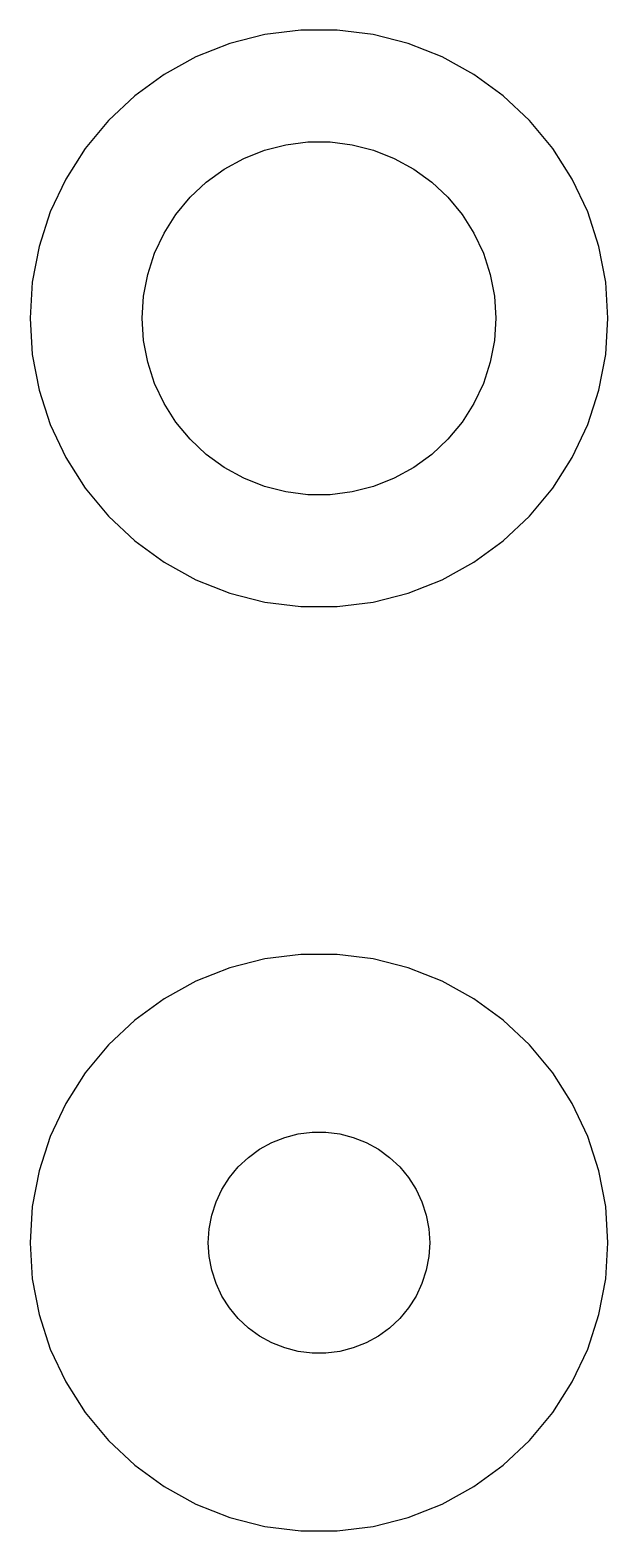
# Model space of a CAD drawing. Header units: metres. Extents: x -7.5 to 7.5, y -7.5 to 31.5.
import ezdxf

# ---------------------------------------------------------------- set-up
doc = ezdxf.new("R2010")
doc.units = ezdxf.units.M

msp = doc.modelspace()

# ---------------------------------------------------------------- linework, layer by layer
for p, q in [((-1.40535, 31.3671), (-2.31763, 31.1329)), ((-0.470917, 31.4852), (-1.40535, 31.3671)), ((0.470917, 31.4852), (-0.470917, 31.4852)), ((1.40535, 31.3671), (0.470917, 31.4852)), ((2.31763, 31.1329), (1.40535, 31.3671)), ((-2.31763, 31.1329), (-3.19334, 30.7862)), ((3.19334, 30.7862), (2.31763, 31.1329)), ((-3.19334, 30.7862), (-4.01869, 30.3325)), ((4.01869, 30.3325), (3.19334, 30.7862)), ((-4.01869, 30.3325), (-4.78067, 29.7788)), ((4.78067, 29.7788), (4.01869, 30.3325)), ((-4.78067, 29.7788), (-5.46725, 29.1341)), ((5.46725, 29.1341), (4.78067, 29.7788)), ((-5.46725, 29.1341), (-6.06763, 28.4084)), ((6.06763, 28.4084), (5.46725, 29.1341)), ((-1.41814, 28.3646), (-0.859924, 28.5079)), ((-0.859924, 28.5079), (-0.288147, 28.5801)), ((-0.288147, 28.5801), (0.288147, 28.5801)), ((0.288147, 28.5801), (0.859924, 28.5079)), ((0.859924, 28.5079), (1.41814, 28.3646)), ((-6.06763, 28.4084), (-6.5723, 27.6131)), ((-2.459, 27.8748), (-1.95398, 28.1524)), ((-1.95398, 28.1524), (-1.41814, 28.3646)), ((1.41814, 28.3646), (1.95398, 28.1524)), ((1.95398, 28.1524), (2.459, 27.8748)), ((6.5723, 27.6131), (6.06763, 28.4084)), ((-2.92525, 27.536), (-2.459, 27.8748)), ((2.459, 27.8748), (2.92525, 27.536)), ((-6.5723, 27.6131), (-6.97331, 26.7609)), ((-3.34537, 27.1415), (-2.92525, 27.536)), ((2.92525, 27.536), (3.34537, 27.1415)), ((6.97331, 26.7609), (6.5723, 27.6131)), ((-3.71272, 26.6974), (-3.34537, 27.1415)), ((3.34537, 27.1415), (3.71272, 26.6974)), ((-6.97331, 26.7609), (-7.26436, 25.8652)), ((-4.02153, 26.2108), (-3.71272, 26.6974)), ((3.71272, 26.6974), (4.02153, 26.2108)), ((7.26436, 25.8652), (6.97331, 26.7609)), ((-4.26691, 25.6894), (-4.02153, 26.2108)), ((4.02153, 26.2108), (4.26691, 25.6894)), ((-7.26436, 25.8652), (-7.44086, 24.94)), ((7.44086, 24.94), (7.26436, 25.8652)), ((-4.44501, 25.1413), (-4.26691, 25.6894)), ((4.26691, 25.6894), (4.44501, 25.1413)), ((-4.55299, 24.5752), (-4.44501, 25.1413)), ((4.44501, 25.1413), (4.55299, 24.5752)), ((-7.44086, 24.94), (-7.5, 24)), ((-4.58919, 24), (-4.55299, 24.5752)), ((4.55299, 24.5752), (4.58919, 24)), ((7.5, 24), (7.44086, 24.94)), ((-7.5, 24), (-7.44086, 23.06)), ((-4.55299, 23.4248), (-4.58919, 24)), ((4.58919, 24), (4.55299, 23.4248)), ((7.44086, 23.06), (7.5, 24)), ((-4.44501, 22.8587), (-4.55299, 23.4248)), ((4.55299, 23.4248), (4.44501, 22.8587)), ((-7.44086, 23.06), (-7.26436, 22.1348)), ((7.26436, 22.1348), (7.44086, 23.06)), ((-4.26691, 22.3106), (-4.44501, 22.8587)), ((4.44501, 22.8587), (4.26691, 22.3106)), ((-4.02153, 21.7892), (-4.26691, 22.3106)), ((4.26691, 22.3106), (4.02153, 21.7892)), ((-7.26436, 22.1348), (-6.97331, 21.2391)), ((6.97331, 21.2391), (7.26436, 22.1348)), ((-3.71272, 21.3026), (-4.02153, 21.7892)), ((4.02153, 21.7892), (3.71272, 21.3026)), ((-6.97331, 21.2391), (-6.5723, 20.3869)), ((-3.34537, 20.8585), (-3.71272, 21.3026)), ((3.71272, 21.3026), (3.34537, 20.8585)), ((6.5723, 20.3869), (6.97331, 21.2391)), ((-2.92525, 20.464), (-3.34537, 20.8585)), ((3.34537, 20.8585), (2.92525, 20.464)), ((-6.5723, 20.3869), (-6.06763, 19.5916)), ((-2.459, 20.1252), (-2.92525, 20.464)), ((2.92525, 20.464), (2.459, 20.1252)), ((6.06763, 19.5916), (6.5723, 20.3869)), ((-1.95398, 19.8476), (-2.459, 20.1252)), ((2.459, 20.1252), (1.95398, 19.8476)), ((-6.06763, 19.5916), (-5.46725, 18.8659)), ((-1.41814, 19.6354), (-1.95398, 19.8476)), ((-0.859924, 19.4921), (-1.41814, 19.6354)), ((-0.288147, 19.4199), (-0.859924, 19.4921)), ((0.859924, 19.4921), (0.288147, 19.4199)), ((1.41814, 19.6354), (0.859924, 19.4921)), ((1.95398, 19.8476), (1.41814, 19.6354)), ((5.46725, 18.8659), (6.06763, 19.5916)), ((0.288147, 19.4199), (-0.288147, 19.4199)), ((-5.46725, 18.8659), (-4.78067, 18.2212)), ((4.78067, 18.2212), (5.46725, 18.8659)), ((-4.78067, 18.2212), (-4.01869, 17.6675)), ((4.01869, 17.6675), (4.78067, 18.2212)), ((-4.01869, 17.6675), (-3.19334, 17.2138)), ((3.19334, 17.2138), (4.01869, 17.6675)), ((-3.19334, 17.2138), (-2.31763, 16.8671)), ((2.31763, 16.8671), (3.19334, 17.2138)), ((-2.31763, 16.8671), (-1.40535, 16.6329)), ((1.40535, 16.6329), (2.31763, 16.8671)), ((-1.40535, 16.6329), (-0.470917, 16.5148)), ((-0.470917, 16.5148), (0.470917, 16.5148)), ((0.470917, 16.5148), (1.40535, 16.6329)), ((-0.470917, 7.4852), (-1.40535, 7.36714)), ((0.470917, 7.4852), (-0.470917, 7.4852)), ((1.40535, 7.36714), (0.470917, 7.4852)), ((-2.31763, 7.13292), (-3.19334, 6.78619)), ((-1.40535, 7.36714), (-2.31763, 7.13292)), ((2.31763, 7.13292), (1.40535, 7.36714)), ((3.19334, 6.78619), (2.31763, 7.13292)), ((-3.19334, 6.78619), (-4.01869, 6.33246)), ((4.01869, 6.33246), (3.19334, 6.78619)), ((-4.01869, 6.33246), (-4.78067, 5.77884)), ((4.78067, 5.77884), (4.01869, 6.33246)), ((-4.78067, 5.77884), (-5.46725, 5.13409)), ((5.46725, 5.13409), (4.78067, 5.77884)), ((-5.46725, 5.13409), (-6.06763, 4.40839)), ((6.06763, 4.40839), (5.46725, 5.13409)), ((-6.06763, 4.40839), (-6.5723, 3.61314)), ((6.5723, 3.61314), (6.06763, 4.40839)), ((-6.5723, 3.61314), (-6.97331, 2.76093)), ((6.97331, 2.76093), (6.5723, 3.61314)), ((-6.97331, 2.76093), (-7.26436, 1.86517)), ((-1.22411, 2.60136), (-0.888412, 2.73428)), ((-0.888412, 2.73428), (-0.538712, 2.82407)), ((-0.538712, 2.82407), (-0.180511, 2.86932)), ((-0.180511, 2.86932), (0.180511, 2.86932)), ((0.180511, 2.86932), (0.538712, 2.82407)), ((0.538712, 2.82407), (0.888412, 2.73428)), ((0.888412, 2.73428), (1.22411, 2.60136)), ((7.26436, 1.86517), (6.97331, 2.76093)), ((-1.83258, 2.21523), (-1.5405, 2.42743)), ((-1.5405, 2.42743), (-1.22411, 2.60136)), ((1.22411, 2.60136), (1.5405, 2.42743)), ((1.5405, 2.42743), (1.83258, 2.21523)), ((-2.32591, 1.68988), (-2.09578, 1.96806)), ((-2.09578, 1.96806), (-1.83258, 2.21523)), ((1.83258, 2.21523), (2.09578, 1.96806)), ((2.09578, 1.96806), (2.32591, 1.68988)), ((-7.26436, 1.86517), (-7.44086, 0.939987)), ((-2.51938, 1.38504), (-2.32591, 1.68988)), ((2.32591, 1.68988), (2.51938, 1.38504)), ((7.44086, 0.939987), (7.26436, 1.86517)), ((-2.6731, 1.05835), (-2.51938, 1.38504)), ((2.51938, 1.38504), (2.6731, 1.05835)), ((-7.44086, 0.939987), (-7.5, 0)), ((-2.78467, 0.714981), (-2.6731, 1.05835)), ((2.6731, 1.05835), (2.78467, 0.714981)), ((7.5, 0), (7.44086, 0.939987)), ((-2.85233, 0.360321), (-2.78467, 0.714981)), ((2.78467, 0.714981), (2.85233, 0.360321)), ((-7.5, 0), (-7.44086, -0.939987)), ((-2.875, 0), (-2.85233, 0.360321)), ((-2.85233, -0.360321), (-2.875, 0)), ((2.85233, 0.360321), (2.875, 0)), ((2.875, 0), (2.85233, -0.360321)), ((7.44086, -0.939987), (7.5, 0)), ((-2.78467, -0.714981), (-2.85233, -0.360321)), ((2.85233, -0.360321), (2.78467, -0.714981)), ((-2.6731, -1.05835), (-2.78467, -0.714981)), ((2.78467, -0.714981), (2.6731, -1.05835)), ((-7.44086, -0.939987), (-7.26436, -1.86517)), ((-2.51938, -1.38504), (-2.6731, -1.05835)), ((2.6731, -1.05835), (2.51938, -1.38504)), ((7.26436, -1.86517), (7.44086, -0.939987)), ((-2.32591, -1.68988), (-2.51938, -1.38504)), ((2.51938, -1.38504), (2.32591, -1.68988)), ((-7.26436, -1.86517), (-6.97331, -2.76093)), ((-2.09578, -1.96806), (-2.32591, -1.68988)), ((2.32591, -1.68988), (2.09578, -1.96806)), ((6.97331, -2.76093), (7.26436, -1.86517)), ((-1.83258, -2.21523), (-2.09578, -1.96806)), ((-1.5405, -2.42743), (-1.83258, -2.21523)), ((1.83258, -2.21523), (1.5405, -2.42743)), ((2.09578, -1.96806), (1.83258, -2.21523)), ((-1.22411, -2.60136), (-1.5405, -2.42743)), ((-0.888412, -2.73428), (-1.22411, -2.60136)), ((1.22411, -2.60136), (0.888412, -2.73428)), ((1.5405, -2.42743), (1.22411, -2.60136)), ((-6.97331, -2.76093), (-6.5723, -3.61314)), ((-0.538712, -2.82407), (-0.888412, -2.73428)), ((-0.180511, -2.86932), (-0.538712, -2.82407)), ((0.180511, -2.86932), (-0.180511, -2.86932)), ((0.538712, -2.82407), (0.180511, -2.86932)), ((0.888412, -2.73428), (0.538712, -2.82407)), ((6.5723, -3.61314), (6.97331, -2.76093)), ((-6.5723, -3.61314), (-6.06763, -4.40839)), ((6.06763, -4.40839), (6.5723, -3.61314)), ((-6.06763, -4.40839), (-5.46725, -5.13409)), ((5.46725, -5.13409), (6.06763, -4.40839)), ((-5.46725, -5.13409), (-4.78067, -5.77884)), ((4.78067, -5.77884), (5.46725, -5.13409)), ((-4.78067, -5.77884), (-4.01869, -6.33246)), ((4.01869, -6.33246), (4.78067, -5.77884)), ((-4.01869, -6.33246), (-3.19334, -6.78619)), ((3.19334, -6.78619), (4.01869, -6.33246)), ((-3.19334, -6.78619), (-2.31763, -7.13292)), ((2.31763, -7.13292), (3.19334, -6.78619)), ((-2.31763, -7.13292), (-1.40535, -7.36714)), ((-1.40535, -7.36714), (-0.470917, -7.4852)), ((0.470917, -7.4852), (1.40535, -7.36714)), ((1.40535, -7.36714), (2.31763, -7.13292)), ((-0.470917, -7.4852), (0.470917, -7.4852))]:
    msp.add_line(p, q)

doc.saveas('drawing.dxf')
